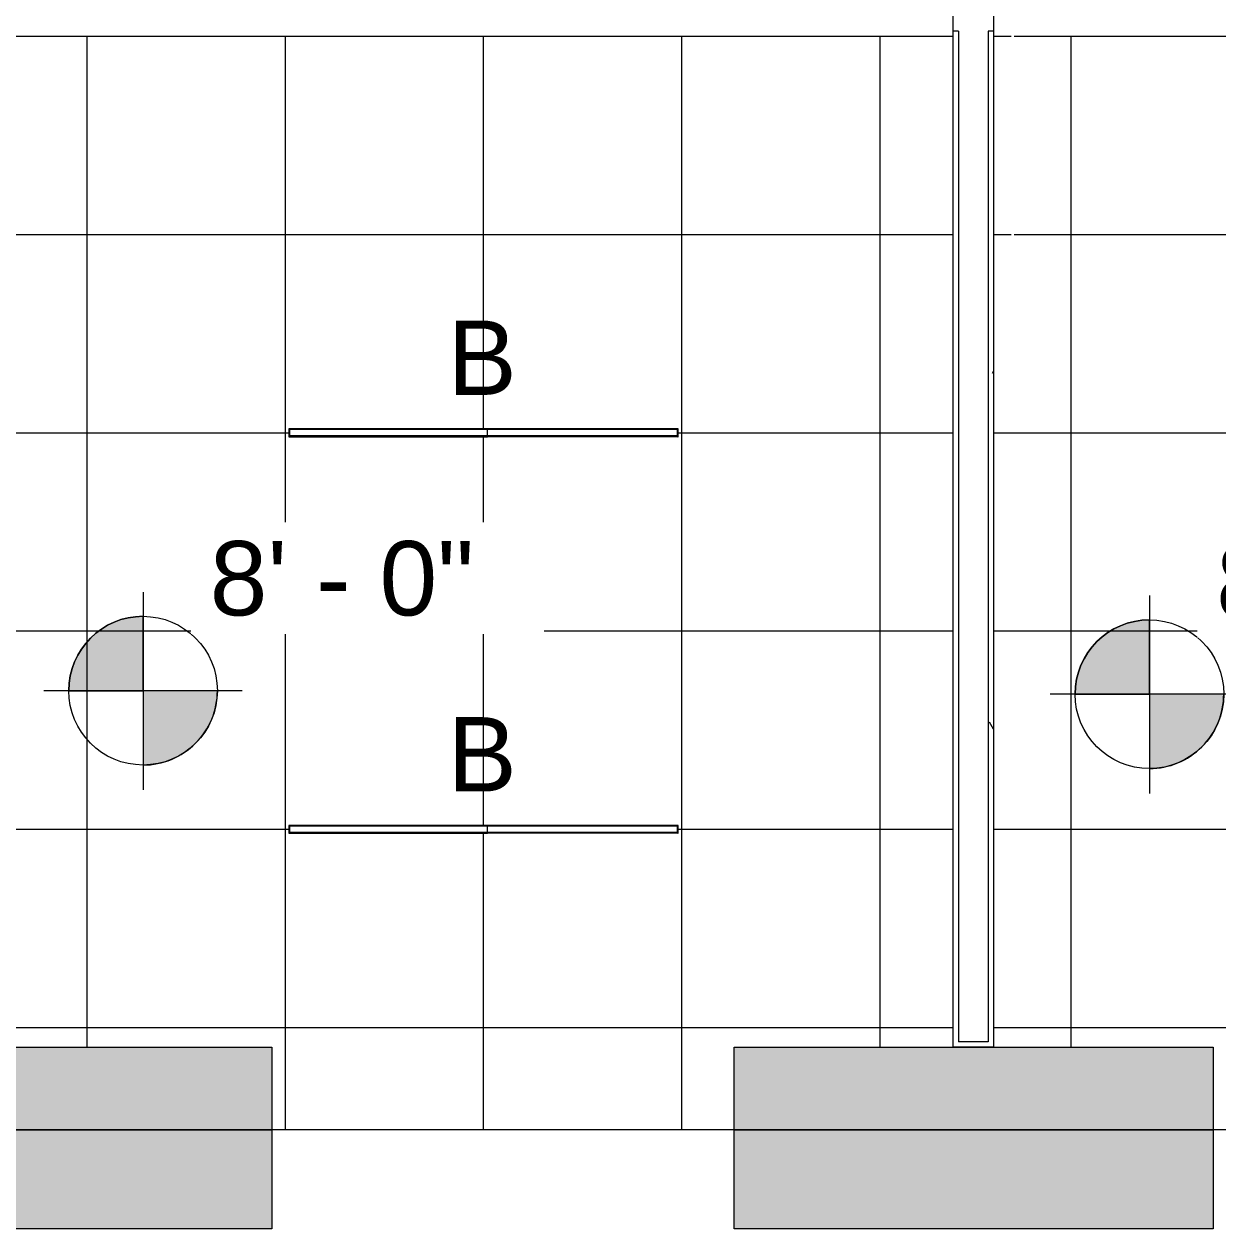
# Model space of a CAD drawing. Header units: inches. Extents: x 0 to 2454, y -180 to 1354.
# Drawn here: x 485 to 629.6, y 72 to 217.8 of the extents above; entities that cross this region are included whole.
import ezdxf

# ---------------------------------------------------------------- set-up
doc = ezdxf.new("R2010")
doc.units = ezdxf.units.IN
doc.header["$MEASUREMENT"] = 0
for name, color, linetype, lineweight in [('A-CLNG', 13, 'Continuous', 13), ('A-CLNG-PATT', 13, 'Continuous', 13), ('A-COLS', 52, 'Continuous', 13), ('A-WALL', 113, 'Continuous', 13), ('A-WALL-PATT', 111, 'Continuous', 13), ('E-LITE-EQPM', 33, 'Continuous', 9), ('E-LITE-EQPM-IDEN', 33, 'Continuous', 9), ('G-ANNO-DIMS', 111, 'Continuous', 9), ('I-WALL', 2, 'Continuous', 13)]:
    doc.layers.add(name, color=color, linetype=linetype, lineweight=lineweight)
doc.styles.add('Arial', font='arial.ttf', dxfattribs={"height": 9})
pattern_1 = [(0, (0, 0), (30.72, 7.68), [1.267, -21.773, 1.267, -21.773, -122.88]), (0, (0, 0), (30.72, 7.68), [-46.08, 1.267, -44.813, 1.267, -21.773, -53.76]), (0, (0, 0), (30.72, 7.68), [-115.2, 1.267, -14.093, 1.267, -37.133]), (120, (11.52, 3.84), (-22.01107510106448, 22.76430040425796), [1.267, -21.773, 1.267, -21.773, -122.88]), (120, (11.52, 3.84), (-22.01107510106448, 22.76430040425796), [-46.07999999999999, 1.267, -44.813, 1.267, -21.773, -53.75999999999999]), (120, (11.52, 3.84), (-22.01107510106448, 22.76430040425796), [-115.2, 1.267, -14.093, 1.267, -37.133]), (240, (15.36, 19.2), (-8.708924898935503, -30.44430040425795), [1.267, -21.773, 1.267, -21.773, -122.88]), (240, (15.36, 19.2), (-8.708924898935503, -30.44430040425795), [-46.08, 1.267, -44.813, 1.267, -21.773, -53.76]), (240, (15.36, 19.2), (-8.708924898935503, -30.44430040425795), [-115.2, 1.267, -14.093, 1.267, -37.133])]

# ---------------------------------------------------------------- blocks, each defined once
blk = doc.blocks.new('perimeter columns - perimeter columns-7228800-Level XX  RCP')
at = {"layer": 'A-COLS', "lineweight": 9}
h = blk.add_hatch(color=7, dxfattribs=at)
h.paths.add_polyline_path([(1390.510624267125, 83.99999890201399), (1421.510624267124, 83.99999890201842), (1426.237078848182, 85.3017466351947), (1422.090805093053, 94.0004989020183), (1390.510624267126, 94.0004989020183)], flags=0)
h.paths.add_polyline_path([(1290.474997952436, 83.99999890201433), (1305.954514180479, 83.99999890201876), (1305.954514180479, 94.0004989020183), (1287.954514180479, 94.0004989020183), (1287.954514180479, 83.99999890201876)], flags=0)
h.paths.add_polyline_path([(1165.474997952436, 83.99999890201467), (1184.954514180477, 83.99999890201876), (1184.954514180478, 94.0004989020183), (1159.954514180478, 94.0004989020183), (1159.954514180478, 83.99999890201876)], flags=0)
h.paths.add_polyline_path([(715.4749979524358, 83.99999890201637), (743.9545141804783, 83.99999890201808), (743.9545141804783, 94.00049890201795), (684.9999979524359, 94.00049890201795), (684.9999979524359, 83.99999890201671), (715.3303234430068, 83.99999890201671)], flags=0)
h.paths.add_polyline_path([(628.9999979524357, 83.99999890201671), (628.9999979524357, 94.00049890201795), (570.999997952436, 94.00049890201795), (570.999997952436, 83.99999890201876), (602.3936327055338, 83.99999890201671)], flags=0)
h.paths.add_polyline_path([(483.6444419680593, 83.9999989020174), (514.999997952436, 83.9999989020174), (514.999997952436, 94.00049890201795), (456.9999979524361, 94.00049890201795), (456.9999979524361, 83.99999890201842), (478.7694419680615, 83.99999890201842)], flags=0)
h.paths.add_polyline_path([(345.7249979524374, 83.9999989020174), (400.999997952436, 83.99999890201842), (400.999997952436, 94.00049890201795), (342.9999979524359, 94.00049890201795), (342.9999979524359, 83.9999989020174)], flags=0)
h.paths.add_polyline_path([(265.4749979524353, 83.99999890201774), (286.9999979524359, 83.99999890201842), (286.9999979524359, 94.00049890201795), (228.9999979524357, 94.00049890201795), (228.9999979524357, 83.99999890201842), (255.5999979524353, 83.99999890201842)], flags=0)
h.paths.add_polyline_path([(115.4749979524351, 83.99999890201808), (172.9999979524356, 83.99999890201808), (172.9999979524356, 94.0004989020183), (114.9999979524356, 94.0004989020183), (114.9999979524356, 83.99999890201808)], flags=0)
h.paths.add_polyline_path([(20.72499795243689, 83.99999890201808), (58.99999795243567, 83.99999890201808), (58.99999795243567, 94.0004989020183), (11.99999795243553, 94.0004989020183), (11.99999795243553, 83.99999890201808), (15.47499795243493, 83.99999890201808)], flags=0)
h.paths.add_polyline_path([(834.0795141804798, 83.99999890201808), (838.9545141804783, 83.99999890201876), (838.9545141804783, 94.00049890201795), (819.954514180478, 94.00049890201795), (819.954514180478, 83.99999890201808)], flags=0)
h.paths.add_polyline_path([(953.3295141804804, 83.99999890201842), (953.9545141804784, 83.99999890201842), (953.9545141804784, 94.0004989020183), (931.9545141804781, 94.0004989020183), (931.9545141804781, 83.99999890201842)], flags=0)
h.paths.add_polyline_path([(1079.954514180479, 83.99999890201842), (1079.954514180479, 94.0004989020183), (1056.954514180478, 94.0004989020183), (1056.954514180478, 83.99999890201842)], flags=0)
h.paths.add_polyline_path([(1523.008367605769, 178.6068346606772), (1524.199997952436, 182.3449417292065), (1524.199997952436, 206.4749989020213), (1515.949997952436, 206.4749989020213), (1515.949997952436, 182.2928333402484), (1521.43333128577, 179.4293449684271)], flags=0)
h.paths.add_polyline_path([(1515.949997952436, 318.2249989020212), (1524.199997952436, 318.2249989020212), (1524.199997952436, 348.2249989020212), (1515.949997952436, 348.2249989020212)], flags=0)
h.paths.add_polyline_path([(1524.199997952436, 436.0404166351157), (1524.199997952436, 456.0404166351159), (1515.949997952436, 456.0404166351159), (1515.949997952436, 436.0404166351157), (1520.724997952437, 436.0404166351157)], flags=0)
h.paths.add_polyline_path([(1520.724997952437, 551.0404166351158), (1524.199997952436, 551.0404166351158), (1524.199997952436, 569.540416635116), (1515.949997952436, 569.540416635116), (1515.949997952436, 551.0404166351158)], flags=0)
h.paths.add_polyline_path([(1515.949997952436, 680.499498902019), (1524.199997952436, 680.499498902019), (1524.199997952436, 704.4999989020181), (1515.949997952436, 704.4999989020181)], flags=0)
h.paths.add_polyline_path([(945.4503012059048, 696.4994989020184), (952.2045141804787, 696.4994989020184), (952.2045141804787, 704.4999989020174), (932.2045141804819, 704.4999989020174), (932.2045141804799, 696.4994989020184), (943.1732884099638, 696.4994989020184)], flags=0)
h.paths.add_polyline_path([(833.7045141804798, 696.4994989020184), (833.7045141804798, 704.4999989020178), (815.2045141804799, 704.4999989020178), (815.2045141804799, 696.4994989020184), (832.8708642937239, 696.4994989020184)], flags=0)
h.paths.add_polyline_path([(547.8999979524352, 696.4994989020184), (574.8999979524356, 696.4994989020184), (574.8999979524356, 704.4999989020178), (560.8999979524345, 704.4999989020222), (560.8999979524345, 769.7499989020235), (547.8999979524352, 769.7499989020235), (547.8999979524352, 710.4999989020178)], flags=0)
h.paths.add_polyline_path([(739.7954138874512, 696.4994989020184), (739.7954138874512, 704.4999989020178), (722.8134659365305, 704.4999989020178), (722.8134659365305, 696.4994989020184)], flags=0)
h.paths.add_polyline_path([(1390.474997952437, 696.4994989020191), (1410.454514180479, 696.4994989020191), (1410.454514180479, 704.4999989020178), (1385.454514180479, 704.4999989020178), (1385.454514180479, 696.4994989020191)], flags=0)
h.paths.add_polyline_path([(1270.454514180479, 696.4994989020191), (1301.454514180479, 696.4994989020191), (1301.454514180479, 704.4999989020178), (1270.454514180479, 704.4999989020188)], flags=0)
h.paths.add_polyline_path([(1182.954514180479, 696.4994989020191), (1182.954514180479, 704.4999989020167), (1159.704514180479, 704.4999989020174), (1159.704514180479, 696.4994989020191), (1179.103693534693, 696.4994989020191)], flags=0)
h.paths.add_polyline_path([(1049.704514180479, 696.4994989020191), (1075.704514180479, 696.4994989020191), (1075.704514180479, 704.4999989020174), (1049.704514180479, 704.4999989020174)], flags=0)
at = {"layer": 'A-COLS', "color": 8, "lineweight": 20}
for p, q in [((456.9999979524355, 94.00049890201761), (514.9999979524355, 94.00049890201761)), ((514.9999979524355, 94.00049890201761), (514.9999979524355, 83.99999890201825)), ((570.9999979524355, 83.99999890201825), (570.9999979524355, 94.00049890201761)), ((570.9999979524355, 94.00049890201761), (628.9999979524354, 94.00049890201761)), ((628.9999979524354, 94.00049890201761), (628.9999979524354, 83.99999890201825)), ((514.9999979524355, 83.99999890201825), (456.9999979524355, 83.99999890201825)), ((628.9999979524354, 83.99999890201825), (570.9999979524355, 83.99999890201825))]:
    blk.add_line(p, q, dxfattribs=at)
blk = doc.blocks.new('TBARLED SMARTLIGHT 15-16_DIFFUSING 2_ and 4_ - 4_ 15_16 - Diffusing Lens-V3-Level XX  RCP')
at = {"layer": 'E-LITE-EQPM'}
for p, q in [((-0.4724409448811941, 23.56249999999901), (0.4724409448825469, 23.56249999999902)), ((-0.4724409448811095, -0.4843750000009903), (-0.4724409448811941, 23.56249999999901)), ((-0.3828124999996032, 23.49999999999965), (0.3828125000002763, 23.49999999999965)), ((-0.3828124999996032, -23.50000000000034), (-0.3828124999996032, 23.49999999999965)), ((0.3828125000002763, -23.50000000000034), (0.3828125000002763, 23.49999999999965)), ((0.4724409448825469, 23.56249999999902), (0.4724409448826316, -0.4843750000009876)), ((-0.4724409448811527, -0.4843750000009896), (-0.3858267716528064, -0.4843750000009896)), ((-0.4724409448811527, -23.51562500000101), (-0.4724409448811527, -0.4843750000009903)), ((0.4724409448826316, -0.4843750000009883), (-0.4724409448811095, -0.4843750000009917)), ((-0.3858267716528064, -23.51562500000101), (-0.3858267716528064, -0.4843750000009903)), ((0.3858267716542777, -0.4843750000009896), (0.4724409448826239, -0.4843750000009896)), ((0.3858267716542777, -23.51562500000101), (0.3858267716542777, -0.4843750000009903)), ((0.4724409448826239, -23.51562500000101), (0.4724409448826239, -0.4843750000009903)), ((-0.3858267716528064, -23.51562500000101), (-0.4724409448811527, -23.51562500000101)), ((-0.4724409448811944, -23.515625000001), (0.4724409448825875, -23.51562500000101)), ((-0.4724409448811946, -23.56250000000101), (-0.4724409448811944, -23.515625000001)), ((0.4724409448825873, -23.56250000000102), (-0.4724409448811946, -23.56250000000101)), ((-0.3828124999996032, -23.50000000000034), (-0.3856381901265565, -23.50000000000034)), ((0.3828125000002763, -23.50000000000034), (-0.3828124999996032, -23.50000000000034)), ((0.4724409448826239, -23.51562500000101), (0.3858267716542777, -23.51562500000101)), ((0.4724409448825875, -23.51562500000101), (0.4724409448825873, -23.56250000000102))]:
    blk.add_line(p, q, dxfattribs=at)
blk = doc.blocks.new('TBARLED SMARTLIGHT 15-16_DIFFUSING 2_ and 4_ - 4_ 15_16 - Diffusing Lens-V4-Level XX  RCP')
at = {"layer": 'E-LITE-EQPM'}
for p, q in [((-0.4724409448811941, 23.56249999999901), (0.4724409448825469, 23.56249999999902)), ((-0.4724409448811095, -0.4843750000009903), (-0.4724409448811941, 23.56249999999901)), ((-0.3828124999996032, 23.49999999999965), (0.3828125000002763, 23.49999999999965)), ((-0.3828124999996032, -23.50000000000034), (-0.3828124999996032, 23.49999999999965)), ((0.3828125000002763, -23.50000000000034), (0.3828125000002763, 23.49999999999965)), ((0.4724409448825469, 23.56249999999902), (0.4724409448826316, -0.4843750000009876)), ((-0.4724409448811527, -0.4843750000009896), (-0.3858267716528064, -0.4843750000009896)), ((-0.4724409448811527, -23.51562500000101), (-0.4724409448811527, -0.4843750000009903)), ((0.4724409448826316, -0.4843750000009883), (-0.4724409448811095, -0.4843750000009917)), ((-0.3858267716528064, -23.51562500000101), (-0.3858267716528064, -0.4843750000009903)), ((0.3858267716542777, -0.4843750000009896), (0.4724409448826239, -0.4843750000009896)), ((0.3858267716542777, -23.51562500000101), (0.3858267716542777, -0.4843750000009903)), ((0.4724409448826239, -23.51562500000101), (0.4724409448826239, -0.4843750000009903)), ((-0.3858267716528064, -23.51562500000101), (-0.4724409448811527, -23.51562500000101)), ((-0.4724409448811944, -23.515625000001), (0.4724409448825875, -23.51562500000101)), ((-0.4724409448811946, -23.56250000000101), (-0.4724409448811944, -23.515625000001)), ((0.4724409448825873, -23.56250000000102), (-0.4724409448811946, -23.56250000000101)), ((0.3828125000002763, -23.50000000000034), (-0.3828124999996032, -23.50000000000034)), ((0.4724409448826239, -23.51562500000101), (0.3858267716542777, -23.51562500000101)), ((0.4724409448825875, -23.51562500000101), (0.4724409448825873, -23.56250000000102))]:
    blk.add_line(p, q, dxfattribs=at)
blk = doc.blocks.new('Spot Elevations - Spot Elevation - Target Filled-49714-Level XX  RCP')
at = {"layer": 'G-ANNO-DIMS'}
h = blk.add_hatch(color=256, dxfattribs=at)
edge = h.paths.add_edge_path(flags=0)
edge.add_line((1.249000902703301e-16, 0), (-0.09374999999999985, 0))
edge.add_arc((4.891920202254595e-16, -2.60208521396521e-16), 0.09375000000000024, 90.00000000000063, 180.0000000000003, ccw=False)
edge.add_line((1.249000902703301e-16, 0.09375000000000007), (1.249000902703301e-16, 0))
h = blk.add_hatch(color=256, dxfattribs=at)
edge = h.paths.add_edge_path(flags=0)
edge.add_line((1.249000902703301e-16, 0), (0.09375000000000029, 0))
edge.add_arc((2.289834988289385e-16, 6.245004513516504e-17), 0.09374999999999996, 269.99999999999955, 359.99999999999966, ccw=False)
edge.add_line((1.249000902703301e-16, -0.09375), (1.249000902703301e-16, 0))
for p, q in [((-2.706168622523819e-16, 0.1243846875261664), (-2.706168622523819e-16, -0.125)), ((1.249000902703301e-16, 0), (1.249000902703301e-16, 0.09375000000000007)), ((0.1250000000000001, 7.067913962433002e-16), (-0.1249999999999998, 7.067913962433002e-16)), ((-0.09374999999999985, 0), (1.249000902703301e-16, 0)), ((1.249000902703301e-16, 0), (1.249000902703301e-16, -0.09375)), ((0.09375000000000029, 0), (1.249000902703301e-16, 0))]:
    blk.add_line(p, q, dxfattribs=at)
blk.add_circle((1.249000902703301e-16, 0), 0.09375000000000007, dxfattribs=at)
for centre, radius, start, end in [((4.891920202254595e-16, -2.60208521396521e-16), 0.09375000000000024, 90.0000000000002, 179.9999999999999), ((2.289834988289385e-16, 6.245004513516504e-17), 0.09374999999999996, 269.9999999999992, 359.9999999999993)]:
    blk.add_arc(centre, radius, start, end, dxfattribs=at)

msp = doc.modelspace()

# ---------------------------------------------------------------- hatches: boundary and pattern name
at = {"layer": 'A-CLNG-PATT'}
h = msp.add_hatch(dxfattribs=at)
h.set_pattern_fill('FP_3', color=256, style=0, pattern_type=2)
h.set_pattern_definition([(270, (540.644, 168.35), (-24, -1.469576158976824e-15), []), (180, (540.644, 168.35), (-2.939152317953648e-15, 24), [])])
h.paths.add_polyline_path([(570.999997952436, 83.9999989020174), (570.9999979524359, 94.00049890201795), (597.5186327055345, 94.00049890201795), (597.5186327055345, 216.3499989020188), (483.6444419680593, 216.3499989020188), (483.6444419680593, 94.00049890201795), (514.9999979524357, 94.00049890201795), (514.999997952436, 83.9999989020174)], flags=0)
h.paths.add_polyline_path([(556.9665784923268, 119.877557957139), (517.0819419680608, 119.8775579571394), (517.0819419680611, 120.8224398469033), (564.206941968061, 120.8224398469033), (564.206941968061, 119.877557957139), (562.376466449217, 119.877557957139)], flags=0)
h.paths.add_polyline_path([(556.9665784923268, 167.877557957139), (517.0819419680611, 167.8775579571394), (517.0819419680611, 168.8224398469033), (564.2069419680613, 168.8224398469033), (564.2069419680613, 167.877557957139), (562.376466449217, 167.877557957139)], flags=0)
h = msp.add_hatch(dxfattribs=at)
h.set_pattern_fill('FP_4', color=256, style=0, pattern_type=2)
h.set_pattern_definition([(270, (683.7760000000001, 168.35), (-24, -1.469576158976824e-15), []), (180, (683.7760000000001, 168.35), (-2.939152317953648e-15, 24), [])])
h.paths.add_polyline_path([(628.9999979524357, 83.99999890201671), (684.9999979524359, 83.99999890201671), (684.9999979524359, 94.00049890201795), (715.3303234430068, 94.00049890201795), (715.3303234430068, 216.3499989020184), (604.893632705534, 216.3499989020184), (604.893632705534, 182.6779215863932), (604.5186327055337, 182.6779215863932), (604.5186327055337, 216.3499989020184), (602.3936327055338, 216.3499989020184), (602.3936327055338, 94.00049890201795), (628.9999979524357, 94.00049890201795)], flags=0)
h.paths.add_polyline_path([(681.3940015008002, 119.8775579571384), (636.2138440477172, 119.8775579571387), (636.2138440477172, 120.8224398469026), (683.3388440477173, 120.8224398469026), (683.3388440477173, 119.8775579571384), (683.2763440477165, 119.8775579571384)], flags=0)
h.paths.add_polyline_path([(683.2763440477165, 167.8775579571384), (636.2138440477172, 167.8775579571387), (636.2138440477172, 168.8224398469026), (683.3388440477173, 168.8224398469026), (683.3388440477173, 167.8775579571384), (683.2919690477171, 167.8775579571384)], flags=0)
at = {"layer": 'A-WALL-PATT', "lineweight": 9}
h = msp.add_hatch(dxfattribs=at)
h.set_pattern_fill('FP_1', color=256, style=0, pattern_type=2)
h.set_pattern_definition(pattern_1)
h.paths.add_polyline_path([(838.9545141804783, 216.3499989020246), (838.9545141804783, 216.9749989020247), (838.3295141804783, 216.9749989020247), (838.3295141804783, 216.3499989020246)], flags=0)
h.paths.add_polyline_path([(834.0795141804798, 216.3499989020246), (834.7045141804781, 216.3499989020246), (834.7045141804781, 216.9749989020247), (834.0795141804798, 216.9749989020247)], flags=0)
h.paths.add_polyline_path([(720.2053234430061, 216.3499989020249), (720.2053234430061, 216.974998902025), (719.5803234430067, 216.974998902025), (719.5803234430064, 216.3499989020249)], flags=0)
h.paths.add_polyline_path([(715.4749979524358, 216.3499989020249), (715.9553234430061, 216.3499989020249), (715.9553234430061, 216.974998902025), (715.3303234430068, 216.974998902025), (715.3303234430068, 216.3499989020249)], flags=0)
h.paths.add_polyline_path([(598.1436327055336, 216.3499989020252), (598.1436327055336, 216.9749989020254), (597.5186327055345, 216.9749989020254), (597.5186327055345, 216.3499989020252)], flags=0)
h.paths.add_polyline_path([(602.3936327055338, 216.3499989020252), (602.3936327055338, 216.9749989020254), (601.7686327055337, 216.9749989020254), (601.7686327055337, 216.3499989020252)], flags=0)
h = msp.add_hatch(dxfattribs=at)
h.set_pattern_fill('FP_1', color=256, style=0, pattern_type=2)
h.set_pattern_definition(pattern_1)
h.paths.add_polyline_path([(602.3936327055338, 94.00049890201795), (602.3936327055338, 216.3499989020252), (601.7686327055337, 216.3499989020252), (601.7686327055337, 94.00049890201795)], flags=0)
for points in [[(465.4749979524357, 71.99999890201842), (514.999997952436, 71.99999890201842), (514.999997952436, 83.9999989020174), (456.9999979524361, 83.99999890201842), (456.9999979524361, 71.99999890201842)], [(590.4749979524356, 71.99999890201842), (628.9999979524357, 71.99999890201842), (628.9999979524357, 83.99999890201671), (570.999997952436, 83.9999989020174), (570.999997952436, 71.99999890201842), (573.1962423629972, 71.99999890201842)]]:
    msp.add_hatch(color=7, dxfattribs=at).paths.add_polyline_path(points, flags=0)

# ---------------------------------------------------------------- linework, layer by layer
at = {"layer": 'A-CLNG'}
for p, q in [((483.6444419680589, 216.3499989020181), (597.5186327055341, 216.3499989020181)), ((602.3936327055334, 216.349998902018), (604.5186327055333, 216.349998902018)), ((604.8936327055334, 216.349998902018), (715.3303234430064, 216.349998902018)), ((570.9999979524354, 83.99999890201691), (514.9999979524356, 83.99999890201703)), ((684.9999979524355, 83.99999890201644), (628.9999979524355, 83.9999989020164))]:
    msp.add_line(p, q, dxfattribs=at)
at = {"layer": 'A-WALL'}
for p, q in [((598.1436327055333, 216.9749989020248), (597.5186327055333, 216.9749989020248)), ((598.1436327055333, 216.9749989020248), (598.143632705533, 94.62549890201679)), ((601.7686327055332, 216.9749989020248), (601.768632705533, 94.62549890201679)), ((602.3936327055333, 216.9749989020248), (601.7686327055332, 216.9749989020248)), ((601.768632705533, 94.62549890201682), (598.143632705533, 94.6254989020168))]:
    msp.add_line(p, q, dxfattribs=at)
at = {"layer": 'A-WALL', "color": 8, "lineweight": 20}
for p, q in [((456.9999979524356, 83.9999989020183), (514.9999979524356, 83.9999989020181)), ((514.9999979524356, 83.9999989020181), (514.9999979524356, 71.99999890201812)), ((570.9999979524356, 83.99999890201835), (628.9999979524354, 83.99999890201815)), ((570.9999979524356, 71.99999890201835), (570.9999979524356, 83.99999890201835)), ((628.9999979524354, 83.99999890201815), (628.9999979524354, 71.99999890201816)), ((514.9999979524356, 71.99999890201812), (456.9999979524356, 71.9999989020183)), ((628.9999979524354, 71.99999890201816), (570.9999979524356, 71.99999890201835))]:
    msp.add_line(p, q, dxfattribs=at)
at = {"layer": 'I-WALL'}
for p, q in [((597.518632705533, 94.0004989020168), (597.5186327055333, 221.2249989020248)), ((602.3936327055333, 221.2249989020248), (602.393632705533, 94.0004989020168)), ((602.393632705533, 94.0004989020168), (597.518632705533, 94.0004989020168))]:
    msp.add_line(p, q, dxfattribs=at)

# ---------------------------------------------------------------- block references
at = {"layer": 'A-COLS', "lineweight": 9}
msp.add_blockref('perimeter columns - perimeter columns-7228800-Level XX  RCP', (0, 0), dxfattribs=at)
at = {"layer": 'E-LITE-EQPM', "extrusion": (0, 0, -1), "rotation": 270.0000000000002}
for name, p in [('TBARLED SMARTLIGHT 15-16_DIFFUSING 2_ and 4_ - 4_ 15_16 - Diffusing Lens-V3-Level XX  RCP', (-540.6444419680596, 168.3499989020215)), ('TBARLED SMARTLIGHT 15-16_DIFFUSING 2_ and 4_ - 4_ 15_16 - Diffusing Lens-V4-Level XX  RCP', (-540.6444419680594, 120.3499989020215))]:
    msp.add_blockref(name, p, dxfattribs=at)
at = {"layer": 'G-ANNO-DIMS', "xscale": 95.99999999999994, "yscale": 95.99999999999994, "zscale": 95.99999999999994}
for p in [(499.4235272416562, 137.1418889163576), (621.2753439562351, 136.7162431391837)]:
    msp.add_blockref('Spot Elevations - Spot Elevation - Target Filled-49714-Level XX  RCP', p, dxfattribs=at)

# ---------------------------------------------------------------- texts
at = {"layer": 'E-LITE-EQPM-IDEN', "char_height": 8.999999999999991, "width": 10.30199999999999, "attachment_point": 1, "style": 'Arial'}
for insert in [(536.2923796818795, 181.9397611527552), (536.2923796818793, 133.9397611527553)]:
    msp.add_mtext('B', dxfattribs=dict(at, insert=insert))

# ---------------------------------------------------------------- next in the draw order: texts
at = {"layer": 'G-ANNO-DIMS', "char_height": 9, "width": 38.23472022955523, "attachment_point": 1, "line_spacing_factor": 0.9417779076525876, "style": 'Arial', "bg_fill": 3, "box_fill_scale": 1.25, "bg_fill_color": 256, "bg_fill_true_color": 13158600, "bg_fill_transparency": 0}
for insert in [(507.4923938126751, 155.2497560116112), (629.3442105272542, 154.8241102344373)]:
    msp.add_mtext('8\' - 0"', dxfattribs=dict(at, insert=insert))

doc.saveas('drawing.dxf')
